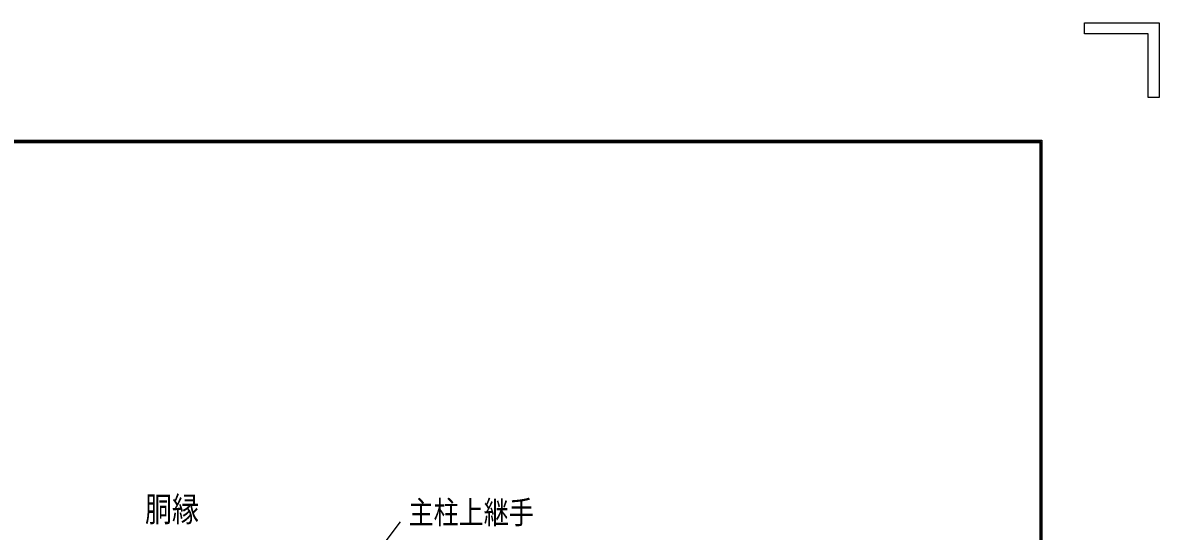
# Model space of a CAD drawing. Units: millimetres, scale not verified. Extents: x -4425 to 4425, y -3150 to 3150.
# Drawn here: x 2248 to 4425, y 2177 to 3150 of the extents above; entities that cross this region are included whole.
import ezdxf
from ezdxf.enums import TextEntityAlignment as Align

# ---------------------------------------------------------------- set-up
doc = ezdxf.new("R2010")
doc.units = ezdxf.units.MM
doc.header["$LTSCALE"] = 20
for name, color, linetype, lineweight in [('0-2_1', 7, 'Continuous', 25), ('0-3_0', 7, 'Continuous', 25), ('0-C_WAKU', 7, 'Continuous', 25)]:
    doc.layers.add(name, color=color, linetype=linetype, lineweight=lineweight)
doc.styles.add('ＭＳ ゴシック', font='')
doc.styles.get('ＭＳ ゴシック').set_extended_font_data('MS Gothic')

# ---------------------------------------------------------------- blocks, each defined once
blk = doc.blocks.new('C50')
at = {"layer": '0-2_1', "color": 4}
blk.add_line((143419.2, 113558.4), (144982.4, 115640.3), dxfattribs=at)
blk.add_lwpolyline([(144091.5, 114104), (143419.2, 113558.4), (143755.6, 114356.2)], close=True, dxfattribs=at)
blk.add_lwpolyline([(144007.6, 114167.1), (143671.4, 113894.3), (143839.6, 114293.2)], dxfattribs=at)

msp = doc.modelspace()

# ---------------------------------------------------------------- linework, layer by layer
at = {"layer": '0-C_WAKU'}
for p, q in [((4281.59, 3150), (4424.84, 3150)), ((4403.36, 3006.75), (4403.36, 3128.51)), ((-4048.16, 2923), (4197.84, 2923))]:
    msp.add_line(p, q, dxfattribs=at)
for points in [[(4403.36, 3128.51), (4281.59, 3128.51), (4281.59, 3150)], [(4424.84, 3150), (4424.84, 3006.75), (4403.36, 3006.75)], [(4197.84, 2923), (4197.84, -2923), (-4048.16, -2923)], [(4195.84, 2921), (4195.84, -2921), (-4046.16, -2921)], [(-4046.16, -2921), (-4046.16, 2921), (4195.84, 2921)]]:
    msp.add_lwpolyline(points, dxfattribs=at)
msp.add_lwpolyline([(-4050.16, 2925), (4199.84, 2925), (4199.84, -2925), (-4050.16, -2925)], close=True, dxfattribs=at)

# ---------------------------------------------------------------- block references
at = {"layer": '0-3_0', "xscale": 0.05, "yscale": 0.05}
msp.add_blockref('C50', (-4277.4, -3587.17), dxfattribs=at)

# ---------------------------------------------------------------- texts
at = {"layer": '0-2_1', "color": 4, "style": 'ＭＳ ゴシック', "width": 0.8}
for s, height, p in [('胴縁', 47.36, (2482.44, 2181.1)), ('主柱上継手', 43.99, (2987.14, 2177.74))]:
    msp.add_text(s, height=height, dxfattribs=at).set_placement(p, align=Align.BOTTOM_LEFT)

doc.saveas('drawing.dxf')
